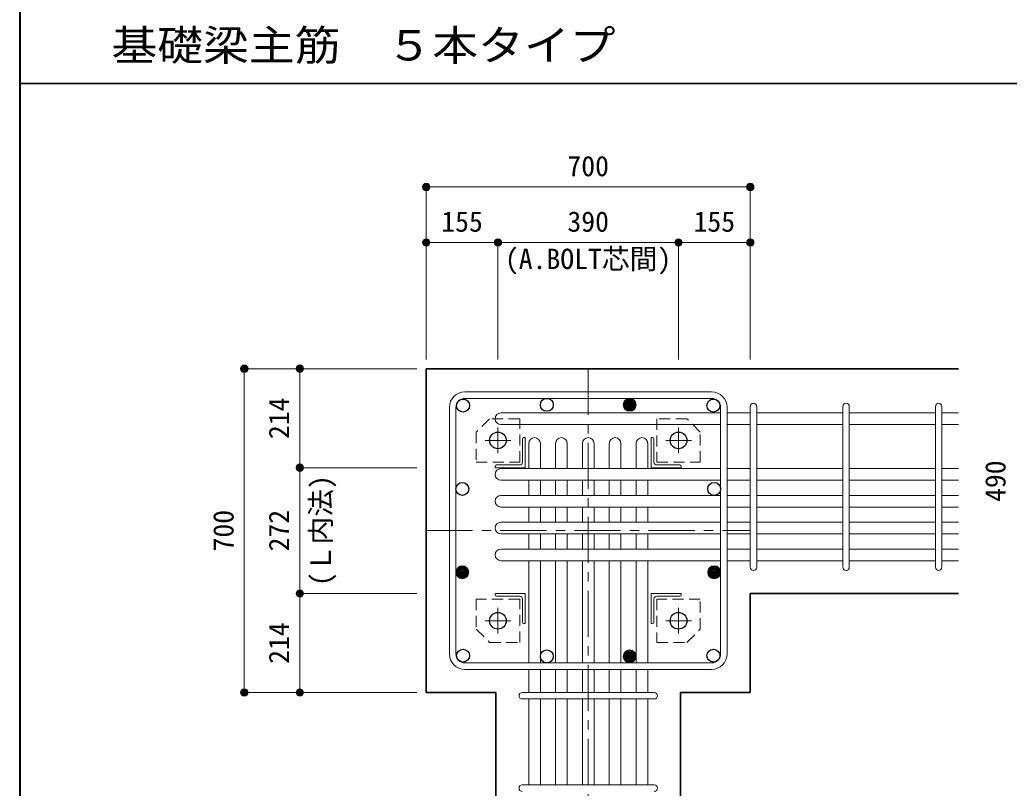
# Model space of a CAD drawing. Units: millimetres at full size, sheet at 1:20. Extents: x -3982 to 3969, y -2797 to 2801.
# Drawn here: x -3982 to -1844, y -1672 to -10 of the extents above; entities that cross this region are included whole.
import ezdxf
from ezdxf.enums import TextEntityAlignment as Align

# ---------------------------------------------------------------- set-up
doc = ezdxf.new("R2010")
doc.units = ezdxf.units.MM
doc.header["$LTSCALE"] = 20
doc.header["$PDMODE"] = 32
doc.header["$PDSIZE"] = 12
doc.linetypes.add('CHAIN1', pattern=[8, 5, -1, 1, -1])
doc.linetypes.add('DASHED1', pattern=[1.8, 1.2, -0.6])
for name, color, linetype, lineweight in [('6-1_躯体線', 2, 'Continuous', 35), ('6-2_A.Bolt_', 4, 'Continuous', 9), ('6-3_柱型主筋', 4, 'Continuous', 9), ('6-4_フープ', 7, 'Continuous', 18), ('6-5_梁主筋', 7, 'Continuous', 18), ('6-6_S.T.P.', 7, 'Continuous', 18), ('6-7_文字', 7, 'Continuous', 18), ('6-9', 4, 'DASHED1', 9), ('6-D_寸法', 4, 'Continuous', 9), ('F-0_枠', 6, 'Continuous', 40)]:
    doc.layers.add(name, color=color, linetype=linetype, lineweight=lineweight)
doc.styles.add('ＭＳ ゴシック', font='')
doc.styles.get('ＭＳ ゴシック').set_extended_font_data('MS Gothic')

msp = doc.modelspace()

# ---------------------------------------------------------------- linework, layer by layer
at = {"layer": '6-1_躯体線'}
for p, q in [((-3103.87, -1464.67), (-3103.87, -764.67)), ((-1953.87, -764.67), (-3103.87, -764.67)), ((-2403.87, -1464.67), (-2403.87, -1250.67)), ((-1953.87, -1250.67), (-2403.87, -1250.67)), ((-2953.37, -1464.67), (-3103.87, -1464.67)), ((-2953.37, -1914.67), (-2953.37, -1464.67)), ((-2403.87, -1464.67), (-2554.37, -1464.67)), ((-2554.37, -1914.67), (-2554.37, -1464.67))]:
    msp.add_line(p, q, dxfattribs=at)
at = {"layer": '6-2_A.Bolt_', "linetype": 'CHAIN1'}
for p, q in [((-2948.87, -947.37), (-2948.87, -891.87)), ((-2558.87, -947.37), (-2558.87, -891.87)), ((-2921.17, -919.67), (-2976.67, -919.67)), ((-2586.57, -919.67), (-2531.07, -919.67)), ((-2948.87, -1281.97), (-2948.87, -1337.47)), ((-2558.87, -1281.97), (-2558.87, -1337.47)), ((-2921.17, -1309.67), (-2976.67, -1309.67)), ((-2586.57, -1309.67), (-2531.07, -1309.67))]:
    msp.add_line(p, q, dxfattribs=at)
at = {"layer": '6-2_A.Bolt_'}
for p, q in [((-2895.87, -916.67), (-2895.87, -966.67)), ((-2889.87, -913.67), (-2892.87, -913.67)), ((-2889.87, -913.67), (-2889.87, -978.67)), ((-2617.87, -913.67), (-2617.87, -978.67)), ((-2617.87, -913.67), (-2614.87, -913.67)), ((-2611.87, -916.67), (-2611.87, -966.67)), ((-2954.87, -978.67), (-2954.87, -975.67)), ((-2954.87, -978.67), (-2889.87, -978.67)), ((-2951.87, -972.67), (-2901.87, -972.67)), ((-2552.87, -978.67), (-2617.87, -978.67)), ((-2555.87, -972.67), (-2605.87, -972.67)), ((-2552.87, -978.67), (-2552.87, -975.67)), ((-2954.87, -1250.67), (-2889.87, -1250.67)), ((-2954.87, -1250.67), (-2954.87, -1253.67)), ((-2951.87, -1256.67), (-2901.87, -1256.67)), ((-2889.87, -1315.67), (-2889.87, -1250.67)), ((-2552.87, -1250.67), (-2617.87, -1250.67)), ((-2617.87, -1315.67), (-2617.87, -1250.67)), ((-2555.87, -1256.67), (-2605.87, -1256.67)), ((-2552.87, -1250.67), (-2552.87, -1253.67)), ((-2895.87, -1312.67), (-2895.87, -1262.67)), ((-2611.87, -1312.67), (-2611.87, -1262.67)), ((-2889.87, -1315.67), (-2892.87, -1315.67)), ((-2617.87, -1315.67), (-2614.87, -1315.67))]:
    msp.add_line(p, q, dxfattribs=at)
at = {"layer": '6-2_A.Bolt_', "color": 3, "lineweight": 25}
for centre in [(-2948.87, -919.67), (-2558.87, -919.67), (-2948.87, -1309.67), (-2558.87, -1309.67)]:
    msp.add_circle(centre, 18, dxfattribs=at)
at = {"layer": '6-2_A.Bolt_'}
for centre, radius, start, end in [((-2892.87, -916.67), 3, 90, 180), ((-2614.87, -916.67), 3, 0, 90), ((-2951.87, -975.67), 3, 90, 180), ((-2901.87, -966.67), 6, 270, 0), ((-2605.87, -966.67), 6, 180, 270), ((-2555.87, -975.67), 3, 0, 90), ((-2951.87, -1253.67), 3, 180, 270), ((-2901.87, -1262.67), 6, 0, 90), ((-2605.87, -1262.67), 6, 90, 180), ((-2555.87, -1253.67), 3, 270, 0), ((-2892.87, -1312.67), 3, 180, 270), ((-2614.87, -1312.67), 3, 270, 0)]:
    msp.add_arc(centre, radius, start, end, dxfattribs=at)
at = {"layer": '6-3_柱型主筋', "color": 3, "lineweight": 25}
for centre in [(-3024.26, -844.28), (-2843.37, -842.67), (-2483.48, -844.28), (-3025.87, -1024.54), (-2481.87, -1024.54), (-3024.26, -1385.06), (-2843.37, -1386.67), (-2483.48, -1385.06)]:
    msp.add_circle(centre, 14, dxfattribs=at)
at = {"layer": '6-3_柱型主筋'}
for centre, radius in [((-2664.37, -842.67), 14), ((-2664.37, -842.67), 12.5), ((-2664.37, -842.67), 11), ((-2664.37, -842.67), 9.5), ((-2664.37, -842.67), 8), ((-2664.37, -842.67), 6.5), ((-2664.37, -842.67), 5), ((-2664.37, -842.67), 3.5), ((-2664.37, -842.67), 2), ((-2664.37, -842.67), 0.5), ((-3025.87, -1204.8), 14), ((-3025.87, -1204.8), 12.5), ((-3025.87, -1204.8), 11), ((-3025.87, -1204.8), 9.5), ((-3025.87, -1204.8), 8), ((-2481.87, -1204.8), 14), ((-2481.87, -1204.8), 12.5), ((-2481.87, -1204.8), 11), ((-2481.87, -1204.8), 9.5), ((-2481.87, -1204.8), 8), ((-3025.87, -1204.8), 6.5), ((-3025.87, -1204.8), 5), ((-3025.87, -1204.8), 3.5), ((-3025.87, -1204.8), 2), ((-3025.87, -1204.8), 0.5), ((-2481.87, -1204.8), 6.5), ((-2481.87, -1204.8), 5), ((-2481.87, -1204.8), 3.5), ((-2481.87, -1204.8), 2), ((-2481.87, -1204.8), 0.5), ((-2664.37, -1386.67), 14), ((-2664.37, -1386.67), 12.5), ((-2664.37, -1386.67), 11), ((-2664.37, -1386.67), 9.5), ((-2664.37, -1386.67), 8), ((-2664.37, -1386.67), 6.5), ((-2664.37, -1386.67), 5), ((-2664.37, -1386.67), 3.5), ((-2664.37, -1386.67), 2), ((-2664.37, -1386.67), 0.5)]:
    msp.add_circle(centre, radius, dxfattribs=at)
at = {"layer": '6-4_フープ'}
for p, q in [((-2487.37, -814.67), (-3020.37, -814.67)), ((-2487.37, -828.67), (-3020.37, -828.67)), ((-3053.87, -1381.17), (-3053.87, -848.17)), ((-3039.87, -1381.17), (-3039.87, -848.17)), ((-2467.87, -1381.17), (-2467.87, -848.17)), ((-2453.87, -1381.17), (-2453.87, -848.17)), ((-2487.37, -1400.67), (-3020.37, -1400.67)), ((-2487.37, -1414.67), (-3020.37, -1414.67))]:
    msp.add_line(p, q, dxfattribs=at)
for centre, radius, start, end in [((-3020.37, -848.17), 33.5, 90, 180), ((-3020.37, -848.17), 19.5, 90, 180), ((-2487.37, -848.17), 33.5, 0, 90), ((-2487.37, -848.17), 19.5, 0, 90), ((-3020.37, -1381.17), 33.5, 180, 270), ((-3020.37, -1381.17), 19.5, 180, 270), ((-2487.37, -1381.17), 19.5, 270, 0), ((-2487.37, -1381.17), 33.5, 270, 0)]:
    msp.add_arc(centre, radius, start, end, dxfattribs=at)
at = {"layer": '6-5_梁主筋'}
for p, q in [((-2942.37, -860.31), (-2467.87, -860.31)), ((-2403.87, -860.31), (-2453.87, -860.31)), ((-2203.87, -860.31), (-2389.87, -860.31)), ((-2003.87, -860.31), (-2189.87, -860.31)), ((-1953.87, -860.31), (-1989.87, -860.31)), ((-2942.37, -885.31), (-2467.87, -885.31)), ((-2403.87, -885.31), (-2453.87, -885.31)), ((-2203.87, -885.31), (-2389.87, -885.31)), ((-2003.87, -885.31), (-2189.87, -885.31)), ((-1953.87, -885.31), (-1989.87, -885.31)), ((-2882.37, -926.17), (-2882.37, -980.67)), ((-2857.37, -926.17), (-2857.37, -980.67)), ((-2824.37, -926.17), (-2824.37, -980.67)), ((-2799.37, -926.17), (-2799.37, -980.67)), ((-2766.37, -926.17), (-2766.37, -980.67)), ((-2741.37, -926.17), (-2741.37, -980.67)), ((-2708.37, -926.17), (-2708.37, -980.67)), ((-2683.37, -926.17), (-2683.37, -980.67)), ((-2650.37, -926.17), (-2650.37, -980.67)), ((-2625.37, -926.17), (-2625.37, -980.67)), ((-2942.37, -980.67), (-2467.87, -980.67)), ((-2403.87, -980.67), (-2453.87, -980.67)), ((-2203.87, -980.67), (-2389.87, -980.67)), ((-2003.87, -980.67), (-2189.87, -980.67)), ((-1953.87, -980.67), (-1989.87, -980.67)), ((-2942.37, -1005.67), (-2467.87, -1005.67)), ((-2882.37, -1005.67), (-2882.37, -1038.67)), ((-2857.37, -1005.67), (-2857.37, -1038.67)), ((-2824.37, -1005.67), (-2824.37, -1038.67)), ((-2799.37, -1005.67), (-2799.37, -1038.67)), ((-2766.37, -1005.67), (-2766.37, -1038.67)), ((-2741.37, -1005.67), (-2741.37, -1038.67)), ((-2708.37, -1005.67), (-2708.37, -1038.67)), ((-2683.37, -1005.67), (-2683.37, -1038.67)), ((-2650.37, -1005.67), (-2650.37, -1038.67)), ((-2625.37, -1005.67), (-2625.37, -1038.67)), ((-2403.87, -1005.67), (-2453.87, -1005.67)), ((-2203.87, -1005.67), (-2389.87, -1005.67)), ((-2003.87, -1005.67), (-2189.87, -1005.67)), ((-1953.87, -1005.67), (-1989.87, -1005.67)), ((-2942.37, -1038.67), (-2467.87, -1038.67)), ((-2403.87, -1038.67), (-2453.87, -1038.67)), ((-2203.87, -1038.67), (-2389.87, -1038.67)), ((-2003.87, -1038.67), (-2189.87, -1038.67)), ((-1953.87, -1038.67), (-1989.87, -1038.67)), ((-2942.37, -1063.67), (-2467.87, -1063.67)), ((-2882.37, -1063.67), (-2882.37, -1096.67)), ((-2857.37, -1063.67), (-2857.37, -1096.67)), ((-2824.37, -1063.67), (-2824.37, -1096.67)), ((-2799.37, -1063.67), (-2799.37, -1096.67)), ((-2766.37, -1063.67), (-2766.37, -1096.67)), ((-2741.37, -1063.67), (-2741.37, -1096.67)), ((-2708.37, -1063.67), (-2708.37, -1096.67)), ((-2683.37, -1063.67), (-2683.37, -1096.67)), ((-2650.37, -1063.67), (-2650.37, -1096.67)), ((-2625.37, -1063.67), (-2625.37, -1096.67)), ((-2403.87, -1063.67), (-2453.87, -1063.67)), ((-2203.87, -1063.67), (-2389.87, -1063.67)), ((-2003.87, -1063.67), (-2189.87, -1063.67)), ((-1953.87, -1063.67), (-1989.87, -1063.67)), ((-2942.37, -1096.67), (-2467.87, -1096.67)), ((-2403.87, -1096.67), (-2453.87, -1096.67)), ((-2203.87, -1096.67), (-2389.87, -1096.67)), ((-2003.87, -1096.67), (-2189.87, -1096.67)), ((-1953.87, -1096.67), (-1989.87, -1096.67)), ((-2942.37, -1121.67), (-2467.87, -1121.67)), ((-2882.37, -1121.67), (-2882.37, -1154.67)), ((-2857.37, -1121.67), (-2857.37, -1154.67)), ((-2824.37, -1121.67), (-2824.37, -1154.67)), ((-2799.37, -1121.67), (-2799.37, -1154.67)), ((-2766.37, -1121.67), (-2766.37, -1154.67)), ((-2741.37, -1121.67), (-2741.37, -1154.67)), ((-2708.37, -1121.67), (-2708.37, -1154.67)), ((-2683.37, -1121.67), (-2683.37, -1154.67)), ((-2650.37, -1121.67), (-2650.37, -1154.67)), ((-2625.37, -1121.67), (-2625.37, -1154.67)), ((-2403.87, -1121.67), (-2453.87, -1121.67)), ((-2203.87, -1121.67), (-2389.87, -1121.67)), ((-2003.87, -1121.67), (-2189.87, -1121.67)), ((-1953.87, -1121.67), (-1989.87, -1121.67)), ((-2942.37, -1154.67), (-2467.87, -1154.67)), ((-2403.87, -1154.67), (-2453.87, -1154.67)), ((-2203.87, -1154.67), (-2389.87, -1154.67)), ((-2003.87, -1154.67), (-2189.87, -1154.67)), ((-1953.87, -1154.67), (-1989.87, -1154.67)), ((-2942.37, -1179.67), (-2467.87, -1179.67)), ((-2882.37, -1179.67), (-2882.37, -1400.67)), ((-2857.37, -1179.67), (-2857.37, -1400.67)), ((-2824.37, -1179.67), (-2824.37, -1400.67)), ((-2799.37, -1179.67), (-2799.37, -1400.67)), ((-2766.37, -1179.67), (-2766.37, -1400.67)), ((-2741.37, -1179.67), (-2741.37, -1400.67)), ((-2708.37, -1179.67), (-2708.37, -1400.67)), ((-2683.37, -1179.67), (-2683.37, -1400.67)), ((-2650.37, -1179.67), (-2650.37, -1400.67)), ((-2625.37, -1179.67), (-2625.37, -1400.67)), ((-2403.87, -1179.67), (-2453.87, -1179.67)), ((-2203.87, -1179.67), (-2389.87, -1179.67)), ((-2003.87, -1179.67), (-2189.87, -1179.67)), ((-1953.87, -1179.67), (-1989.87, -1179.67)), ((-2882.37, -1414.67), (-2882.37, -1464.67)), ((-2857.37, -1414.67), (-2857.37, -1464.67)), ((-2824.37, -1414.67), (-2824.37, -1464.67)), ((-2799.37, -1414.67), (-2799.37, -1464.67)), ((-2766.37, -1414.67), (-2766.37, -1464.67)), ((-2741.37, -1414.67), (-2741.37, -1464.67)), ((-2708.37, -1414.67), (-2708.37, -1464.67)), ((-2683.37, -1414.67), (-2683.37, -1464.67)), ((-2650.37, -1414.67), (-2650.37, -1464.67)), ((-2625.37, -1414.67), (-2625.37, -1464.67)), ((-2882.37, -1478.67), (-2882.37, -1664.67)), ((-2857.37, -1478.67), (-2857.37, -1664.67)), ((-2824.37, -1478.67), (-2824.37, -1664.67)), ((-2799.37, -1478.67), (-2799.37, -1664.67)), ((-2766.37, -1478.67), (-2766.37, -1664.67)), ((-2741.37, -1478.67), (-2741.37, -1664.67)), ((-2708.37, -1478.67), (-2708.37, -1664.67)), ((-2683.37, -1478.67), (-2683.37, -1664.67)), ((-2650.37, -1478.67), (-2650.37, -1664.67)), ((-2625.37, -1478.67), (-2625.37, -1664.67))]:
    msp.add_line(p, q, dxfattribs=at)
for centre, start, end in [((-2942.37, -872.81), 90, 180), ((-2942.37, -872.81), 180, 270), ((-2869.87, -926.17), 90, 180), ((-2869.87, -926.17), 0, 90), ((-2811.87, -926.17), 90, 180), ((-2811.87, -926.17), 0, 90), ((-2753.87, -926.17), 90, 180), ((-2753.87, -926.17), 0, 90), ((-2695.87, -926.17), 90, 180), ((-2695.87, -926.17), 0, 90), ((-2637.87, -926.17), 90, 180), ((-2637.87, -926.17), 0, 90), ((-2942.37, -993.17), 90, 180), ((-2942.37, -993.17), 180, 270), ((-2942.37, -1051.17), 90, 180), ((-2942.37, -1051.17), 180, 270), ((-2942.37, -1109.17), 90, 180), ((-2942.37, -1109.17), 180, 270), ((-2942.37, -1167.17), 90, 180), ((-2942.37, -1167.17), 180, 270)]:
    msp.add_arc(centre, 12.5, start, end, dxfattribs=at)
at = {"layer": '6-6_S.T.P.'}
for p, q in [((-2403.87, -1193.67), (-2403.87, -846.7)), ((-2403.87, -1193.67), (-2403.87, -846.7)), ((-2403.87, -1193.67), (-2403.87, -846.7)), ((-2403.87, -1193.67), (-2403.87, -846.7)), ((-2389.87, -1193.67), (-2389.87, -846.7)), ((-2389.87, -1193.67), (-2389.87, -846.7)), ((-2389.87, -1193.67), (-2389.87, -846.7)), ((-2389.87, -1193.67), (-2389.87, -846.7)), ((-2203.87, -1193.67), (-2203.87, -846.7)), ((-2189.87, -1193.67), (-2189.87, -846.7)), ((-2003.87, -1193.67), (-2003.87, -846.7)), ((-1989.87, -1193.67), (-1989.87, -846.7)), ((-2896.37, -1464.67), (-2611.76, -1464.67)), ((-2896.37, -1478.67), (-2611.76, -1478.67)), ((-2896.37, -1664.67), (-2611.76, -1664.67))]:
    msp.add_line(p, q, dxfattribs=at)
for centre, start, end in [((-2396.87, -846.31), 0, 180), ((-2396.87, -846.31), 0, 180), ((-2396.87, -846.31), 0, 180), ((-2396.87, -846.31), 0, 180), ((-2196.87, -846.31), 0, 180), ((-1996.87, -846.31), 0, 180), ((-2396.87, -1193.67), 180, 0), ((-2396.87, -1193.67), 180, 0), ((-2396.87, -1193.67), 180, 0), ((-2396.87, -1193.67), 180, 0), ((-2196.87, -1193.67), 180, 0), ((-1996.87, -1193.67), 180, 0), ((-2896.37, -1471.67), 90, 270), ((-2896.37, -1471.67), 90, 270), ((-2896.37, -1471.67), 90, 270), ((-2896.37, -1471.67), 90, 270), ((-2611.37, -1471.67), 270, 90), ((-2611.37, -1471.67), 270, 90), ((-2611.37, -1471.67), 270, 90), ((-2611.37, -1471.67), 270, 90), ((-2896.37, -1671.67), 90, 270), ((-2611.37, -1671.67), 270, 90)]:
    msp.add_arc(centre, 7, start, end, dxfattribs=at)
at = {"layer": '6-9'}
for points in [[(-2901.87, -872.67), (-2966.87, -872.67), (-2995.87, -901.67), (-2995.87, -966.67), (-2901.87, -966.67)], [(-2511.87, -966.67), (-2511.87, -901.67), (-2540.87, -872.67), (-2605.87, -872.67), (-2605.87, -966.67)], [(-2995.87, -1262.67), (-2995.87, -1327.67), (-2966.87, -1356.67), (-2901.87, -1356.67), (-2901.87, -1262.67)], [(-2605.87, -1356.67), (-2540.87, -1356.67), (-2511.87, -1327.67), (-2511.87, -1262.67), (-2605.87, -1262.67)]]:
    msp.add_lwpolyline(points, close=True, dxfattribs=at)
at = {"layer": '6-D_寸法'}
for p, q in [((-3103.87, -371.65), (-2403.87, -371.65)), ((-2403.87, -371.65), (-2403.87, -491.65)), ((-3103.87, -491.65), (-2948.87, -491.65)), ((-2948.87, -491.65), (-2948.87, -744.67)), ((-2948.87, -491.65), (-2558.87, -491.65)), ((-2558.87, -491.65), (-2558.87, -744.67)), ((-2558.87, -491.65), (-2403.87, -491.65)), ((-2403.87, -491.65), (-2403.87, -744.67)), ((-3496.89, -764.67), (-3376.89, -764.67)), ((-3496.89, -764.67), (-3496.89, -1464.67)), ((-3376.89, -764.67), (-3123.87, -764.67)), ((-3376.89, -764.67), (-3376.89, -978.67)), ((-3376.89, -978.67), (-3123.87, -978.67)), ((-3376.89, -978.67), (-3376.89, -1250.67)), ((-3376.89, -1250.67), (-3123.87, -1250.67)), ((-3376.89, -1250.67), (-3376.89, -1464.67))]:
    msp.add_line(p, q, dxfattribs=at)
at = {"layer": '6-D_寸法', "linetype": 'CHAIN1'}
for p, q in [((-2753.87, -764.67), (-2753.87, -1914.67)), ((-3103.87, -1114.67), (-2403.87, -1114.67))]:
    msp.add_line(p, q, dxfattribs=at)
at = {"layer": '6-D_寸法'}
for points in [[(-3103.87, -371.65), (-3103.87, -491.65), (-3103.87, -744.67)], [(-3496.89, -1464.67), (-3376.89, -1464.67), (-3123.87, -1464.67)]]:
    msp.add_lwpolyline(points, dxfattribs=at)
for centre, radius in [((-3103.87, -371.65), 8), ((-3103.87, -371.65), 7.2), ((-3103.87, -371.65), 6.4), ((-3103.87, -371.65), 5.6), ((-3103.87, -371.65), 4.8), ((-3103.87, -371.65), 4), ((-3103.87, -371.65), 3.2), ((-3103.87, -371.65), 2.4), ((-3103.87, -371.65), 1.6), ((-3103.87, -371.65), 0.8), ((-2403.87, -371.65), 8), ((-2403.87, -371.65), 7.2), ((-2403.87, -371.65), 6.4), ((-2403.87, -371.65), 5.6), ((-2403.87, -371.65), 4.8), ((-2403.87, -371.65), 4), ((-2403.87, -371.65), 3.2), ((-2403.87, -371.65), 2.4), ((-2403.87, -371.65), 1.6), ((-2403.87, -371.65), 0.8), ((-3103.87, -491.65), 8), ((-3103.87, -491.65), 7.2), ((-3103.87, -491.65), 6.4), ((-3103.87, -491.65), 5.6), ((-3103.87, -491.65), 4.8), ((-3103.87, -491.65), 4), ((-3103.87, -491.65), 3.2), ((-3103.87, -491.65), 2.4), ((-3103.87, -491.65), 1.6), ((-3103.87, -491.65), 0.8), ((-2948.87, -491.65), 8), ((-2948.87, -491.65), 7.2), ((-2948.87, -491.65), 6.4), ((-2948.87, -491.65), 5.6), ((-2948.87, -491.65), 4.8), ((-2948.87, -491.65), 4), ((-2948.87, -491.65), 3.2), ((-2948.87, -491.65), 2.4), ((-2948.87, -491.65), 1.6), ((-2948.87, -491.65), 0.8), ((-2558.87, -491.65), 8), ((-2558.87, -491.65), 7.2), ((-2558.87, -491.65), 6.4), ((-2558.87, -491.65), 5.6), ((-2558.87, -491.65), 4.8), ((-2558.87, -491.65), 4), ((-2558.87, -491.65), 3.2), ((-2558.87, -491.65), 2.4), ((-2558.87, -491.65), 1.6), ((-2558.87, -491.65), 0.8), ((-2403.87, -491.65), 8), ((-2403.87, -491.65), 7.2), ((-2403.87, -491.65), 6.4), ((-2403.87, -491.65), 5.6), ((-2403.87, -491.65), 4.8), ((-2403.87, -491.65), 4), ((-2403.87, -491.65), 3.2), ((-2403.87, -491.65), 2.4), ((-2403.87, -491.65), 1.6), ((-2403.87, -491.65), 0.8), ((-3496.89, -764.67), 8), ((-3496.89, -764.67), 7.2), ((-3496.89, -764.67), 6.4), ((-3496.89, -764.67), 5.6), ((-3496.89, -764.67), 4.8), ((-3496.89, -764.67), 4), ((-3496.89, -764.67), 3.2), ((-3496.89, -764.67), 2.4), ((-3496.89, -764.67), 1.6), ((-3496.89, -764.67), 0.8), ((-3376.89, -764.67), 8), ((-3376.89, -764.67), 7.2), ((-3376.89, -764.67), 6.4), ((-3376.89, -764.67), 5.6), ((-3376.89, -764.67), 4.8), ((-3376.89, -764.67), 4), ((-3376.89, -764.67), 3.2), ((-3376.89, -764.67), 2.4), ((-3376.89, -764.67), 1.6), ((-3376.89, -764.67), 0.8), ((-3376.89, -978.67), 8), ((-3376.89, -978.67), 7.2), ((-3376.89, -978.67), 6.4), ((-3376.89, -978.67), 5.6), ((-3376.89, -978.67), 4.8), ((-3376.89, -978.67), 4), ((-3376.89, -978.67), 3.2), ((-3376.89, -978.67), 2.4), ((-3376.89, -978.67), 1.6), ((-3376.89, -978.67), 0.8), ((-3376.89, -1250.67), 8), ((-3376.89, -1250.67), 7.2), ((-3376.89, -1250.67), 6.4), ((-3376.89, -1250.67), 5.6), ((-3376.89, -1250.67), 4.8), ((-3376.89, -1250.67), 4), ((-3376.89, -1250.67), 3.2), ((-3376.89, -1250.67), 2.4), ((-3376.89, -1250.67), 1.6), ((-3376.89, -1250.67), 0.8), ((-3496.89, -1464.67), 8), ((-3496.89, -1464.67), 7.2), ((-3496.89, -1464.67), 6.4), ((-3496.89, -1464.67), 5.6), ((-3496.89, -1464.67), 4.8), ((-3496.89, -1464.67), 4), ((-3496.89, -1464.67), 3.2), ((-3496.89, -1464.67), 2.4), ((-3496.89, -1464.67), 1.6), ((-3496.89, -1464.67), 0.8), ((-3376.89, -1464.67), 8), ((-3376.89, -1464.67), 7.2), ((-3376.89, -1464.67), 6.4), ((-3376.89, -1464.67), 5.6), ((-3376.89, -1464.67), 4.8), ((-3376.89, -1464.67), 4), ((-3376.89, -1464.67), 3.2), ((-3376.89, -1464.67), 2.4), ((-3376.89, -1464.67), 1.6), ((-3376.89, -1464.67), 0.8)]:
    msp.add_circle(centre, radius, dxfattribs=at)
at = {"layer": '6-D_寸法', "color": 7}
for p in [(-3103.87, -371.65), (-2403.87, -371.65), (-3103.87, -491.65), (-2948.87, -491.65), (-2558.87, -491.65), (-2403.87, -491.65), (-3496.89, -764.67), (-3376.89, -764.67), (-3376.89, -978.67), (-3376.89, -1250.67), (-3496.89, -1464.67), (-3376.89, -1464.67)]:
    msp.add_point(p, dxfattribs=at)
at = {"layer": 'F-0_枠'}
msp.add_line((-3981.92, 2800.77), (-3981.92, -2796.83), dxfattribs=at)
at = {"layer": 'F-0_枠', "color": 2, "lineweight": 35}
msp.add_line((-3981.92, -148.03), (2482.4, -148.03), dxfattribs=at)

# ---------------------------------------------------------------- texts
at = {"layer": '6-7_文字', "color": 2, "style": 'ＭＳ ゴシック', "width": 1.1}
msp.add_text('\u3000\u3000基礎梁主筋\u3000５本タイプ', height=65.98, dxfattribs=at).set_placement((-3981.92, -118.03), align=Align.BOTTOM_LEFT)
at = {"layer": '6-D_寸法', "style": 'ＭＳ ゴシック'}
for s, p in [('700', (-2798.87, -361.65)), ('155', (-3071.37, -481.65)), ('390', (-2798.87, -481.65)), ('155', (-2526.37, -481.65)), ('(A.BOLT芯間)', (-2933.87, -562.38))]:
    msp.add_text(s, height=43.99, dxfattribs=at).set_placement(p, align=Align.BOTTOM_LEFT)
for s, p in [('214', (-3386.89, -916.67)), ('490', (-1839.2, -1052.67)), ('(Ｌ内法)', (-3296.68, -1234.67)), ('700', (-3506.89, -1159.67)), ('272', (-3386.89, -1159.67)), ('214', (-3386.89, -1402.67))]:
    msp.add_text(s, height=43.99, rotation=90, dxfattribs=at).set_placement(p, align=Align.BOTTOM_LEFT)

doc.saveas('drawing.dxf')
